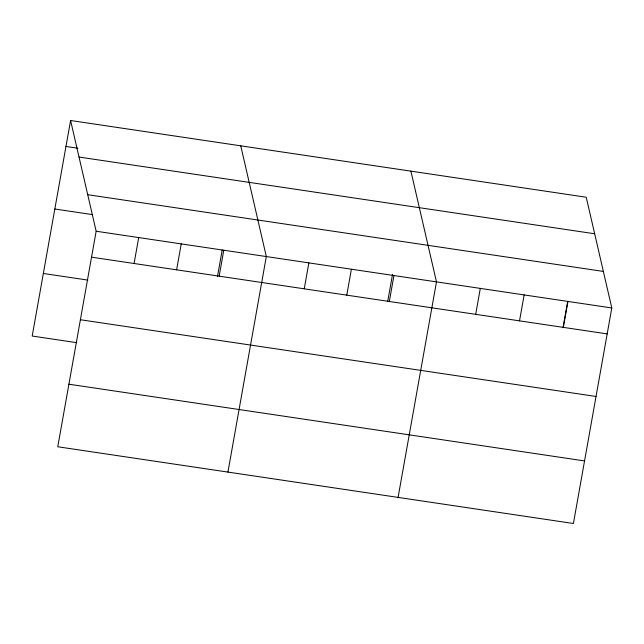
<?xml version="1.0" encoding="UTF-8"?>
<svg xmlns="http://www.w3.org/2000/svg" width="644" height="644" viewBox="0 0 644 644"><rect width="100%" height="100%" fill="white"/><g stroke="black" fill="none" stroke-linecap="round" stroke-linejoin="round"><path stroke-width="0.97" d="M70.59 120.508L96.157 231.236L57.767 446.767L573.41 523.491L611.8 307.961L586.233 197.233L70.59 120.508L32.2 336.039L76.716 342.664M134.081 263.501L138.702 237.564M176.617 269.828L181.238 243.899M217.511 276.324L222.204 249.961M219.161 276.163L223.782 250.226M227.928 472.084L266.318 256.553L240.751 145.826M304.242 288.818L308.862 262.889M346.778 295.153L351.399 269.216M387.672 301.65L392.542 274.296M389.322 301.481L393.943 275.543M398.089 497.401L436.479 281.879L410.912 171.151M475.691 314.336L480.311 288.399M519.523 320.857L524.144 294.92M562.993 327.732L567.686 301.36M563.347 327.377L567.968 301.44M65.97 146.446L77.844 148.209M79.027 157.047L594.67 233.772M87.721 194.697L603.364 271.422M54.829 209.01L92.422 214.605M96.157 231.236L611.8 307.961M91.537 257.173L607.179 333.898M43.341 273.475L87.866 280.1M80.395 319.738L596.038 396.463M68.908 384.202L584.551 460.927"/></g></svg>
